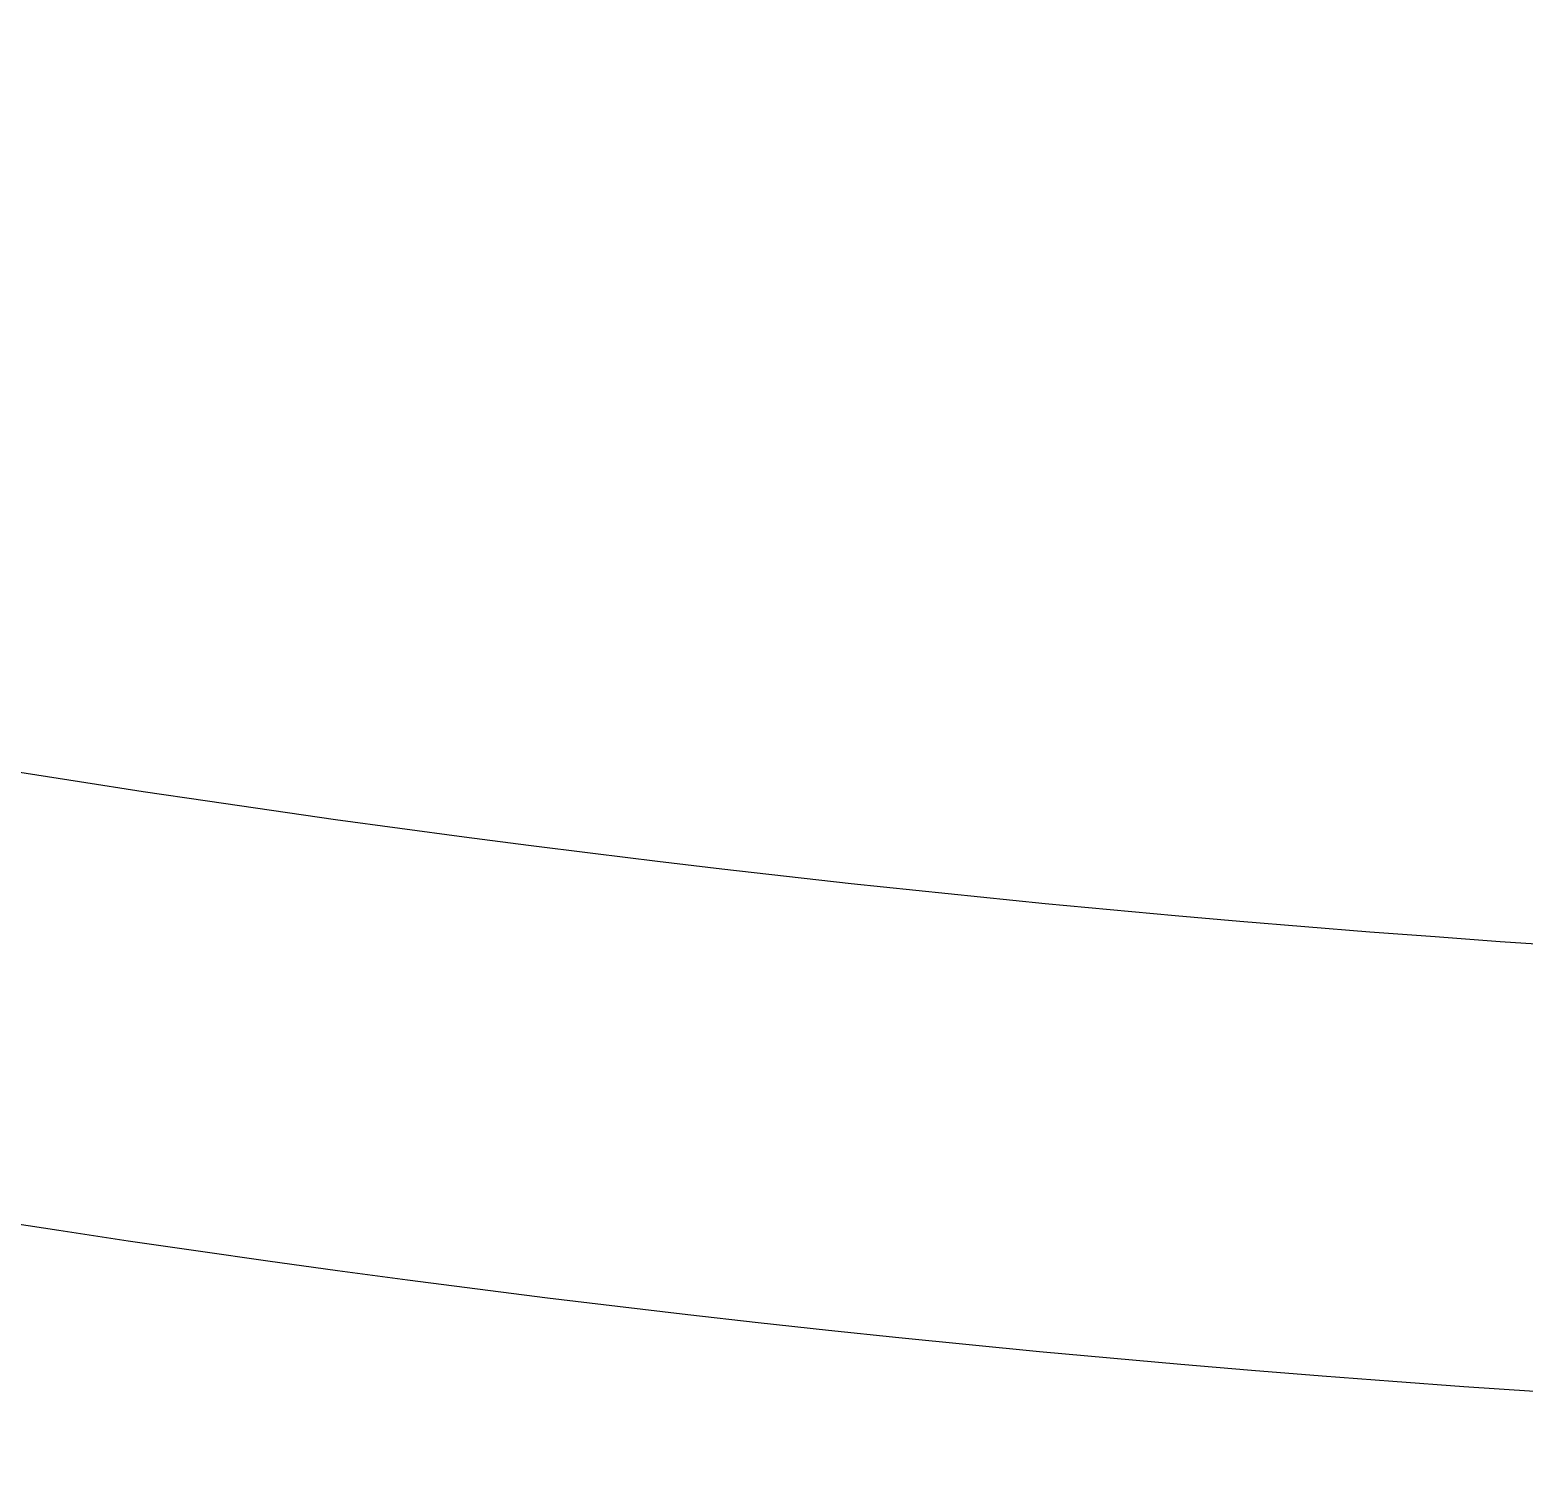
# Model space of a CAD drawing. Header units: feet. Extents: x 0 to 841, y 0 to 594.
# Drawn here: x 648.208 to 649.16, y 121.071 to 121.985 of the extents above; entities that cross this region are included whole.
import ezdxf

# ---------------------------------------------------------------- set-up
doc = ezdxf.new("R2010")
doc.units = ezdxf.units.FT
doc.header["$MEASUREMENT"] = 0
doc.layers.add('LOGO', color=7, linetype='Continuous')

# ---------------------------------------------------------------- blocks, each defined once
blk = doc.blocks.new('YOTA')
h = blk.add_hatch(color=1)
edge = h.paths.add_edge_path()
edge.add_arc((302.8865, 246.9749), 39.995, 0, 360)
edge = h.paths.add_edge_path(flags=16)
edge.add_arc((302.8865, 246.9749), 39.7003, 0, 360)
at = {"color": 1}
for centre, radius in [((302.8815, 246.9749), 40.0001), ((302.8815, 246.9749), 40), ((302.8865, 246.9749), 39.995)]:
    blk.add_circle(centre, radius, dxfattribs=at)
at = {"color": 2}
for radius in [39.7003, 38.793]:
    blk.add_circle((302.8865, 246.9749), radius, dxfattribs=at)
for radius, start, end in [(35.3718, 209.89815, 268.78622), (34.4645, 211.58989, 267.09448)]:
    blk.add_arc((302.8865, 246.9749), radius, start, end, dxfattribs=at)

msp = doc.modelspace()

# ---------------------------------------------------------------- linework, layer by layer
at = {"layer": 'LOGO', "color": 1}
msp.add_circle((649.91377, 132.2024), 12.55485, dxfattribs=at)

# ---------------------------------------------------------------- block references
at = {"layer": 'LOGO', "xscale": 0.3139103563735262, "yscale": 0.3139103563735262, "zscale": 0.3139103563735262}
msp.add_blockref('YOTA', (554.82251, 54.66802), dxfattribs=at)

doc.saveas('drawing.dxf')
